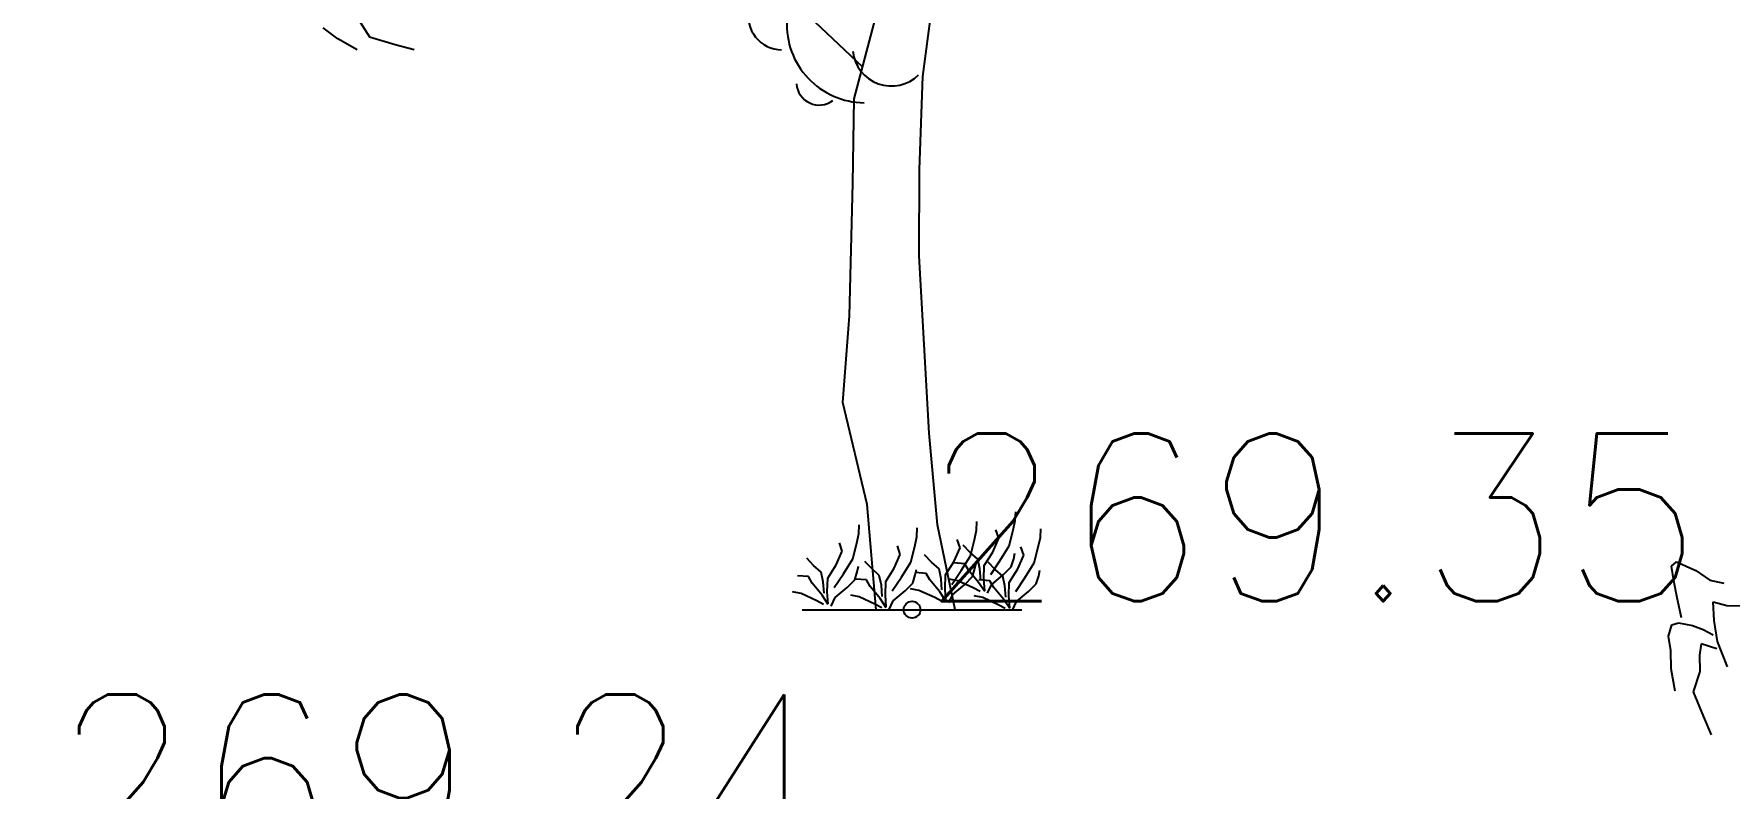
# Model space of a CAD drawing. Extents: x 524954 to 526204, y 9523489 to 9524010.
# Drawn here: x 525106.08 to 525116.19, y 9523681.44 to 9523685.94 of the extents above; entities that cross this region are included whole.
import ezdxf

# ---------------------------------------------------------------- set-up
doc = ezdxf.new("R2010")
doc.units = 0
doc.header["$PDMODE"] = 33
doc.header["$PDSIZE"] = 0.1
doc.linetypes.add('ACAD_ISO12W100', pattern=[21, 12, -3, 0, -3, 0, -3])
for name, color, linetype in [('Arbre', 34, 'ACAD_ISO12W100'), ('TopoAlt', 3, 'Continuous'), ('TOPOJIS', 7, 'Continuous')]:
    doc.layers.add(name, color=color, linetype=linetype)
doc.styles.add('Simplex 1.0', font='Simplex.shx', dxfattribs={"width": 0.99, "height": 1})

# ---------------------------------------------------------------- blocks, each defined once
blk = doc.blocks.new('TCPOINT M')
at = {"color": 0}
blk.add_point((0, 0), dxfattribs=at)
at = {"layer": 'TopoAlt', "style": 'Simplex 1.0', "width": 0.99}
blk.add_attdef('ALT', (0.15, 0.15), '', height=1, dxfattribs=at)
blk = doc.blocks.new('v088')
at = {"linetype": 'Continuous'}
for p, q in [((-3.568, 6.377), (-3.539, 6.402)), ((-3.555, 6.29), (-3.568, 6.377)), ((-3.539, 6.402), (-3.423, 6.351)), ((-3.535, 6.188), (-3.555, 6.29)), ((-3.423, 6.351), (-3.34, 6.294)), ((-3.34, 6.294), (-3.258, 6.275)), ((-3.51, 6.069), (-3.535, 6.188)), ((-3.32, 6.164), (-3.24, 6.142)), ((-3.314, 6.053), (-3.32, 6.164)), ((-3.24, 6.142), (-3.121, 6.14)), ((-3.586, 5.96), (-3.566, 6.026)), ((-3.566, 6.026), (-3.528, 6.038)), ((-3.528, 6.038), (-3.444, 6.022)), ((-3.444, 6.022), (-3.38, 5.999)), ((-3.38, 5.999), (-3.32, 5.968)), ((-3.294, 5.928), (-3.314, 6.053)), ((-3.573, 5.874), (-3.586, 5.96)), ((-3.57, 5.765), (-3.573, 5.874)), ((-3.392, 5.914), (-3.403, 5.846)), ((-3.298, 5.884), (-3.392, 5.914)), ((-3.235, 5.777), (-3.294, 5.928)), ((-3.547, 5.632), (-3.57, 5.765)), ((-3.403, 5.846), (-3.4, 5.748)), ((-3.4, 5.748), (-3.44, 5.627)), ((-3.44, 5.627), (-3.379, 5.479)), ((-3.379, 5.479), (-3.332, 5.372)), ((-0.294, 3.234), (-0.685, 3.605)), ((0.064, 3.179), (0.118, 3.584)), ((-3.423, 3.403), (-3.509, 3.469)), ((-3.303, 3.524), (-3.234, 3.416)), ((-0.344, 3.046), (-0.217, 3.527)), ((-3.306, 3.337), (-3.423, 3.403)), ((-3.234, 3.416), (-3.081, 3.37)), ((-3.081, 3.37), (-2.968, 3.339)), ((0.045, 2.625), (0.064, 3.179)), ((-0.352, 2.542), (-0.344, 3.046)), ((-0.373, 1.752), (-0.352, 2.542)), ((0.043, 2.109), (0.045, 2.625)), ((0.102, 1.053), (0.043, 2.109)), ((-0.412, 1.235), (-0.373, 1.752)), ((-0.268, 0.628), (-0.412, 1.235)), ((0.151, 0.506), (0.102, 1.053)), ((-0.213, 0), (-0.268, 0.628)), ((-0.317, 0.454), (-0.315, 0.507)), ((0.256, 0), (0.151, 0.506)), ((0.385, 0.474), (0.387, 0.526)), ((0.603, 0.474), (0.615, 0.531)), ((0.615, 0.531), (0.618, 0.584)), ((-0.329, 0.397), (-0.317, 0.454)), ((0.017, 0.377), (0.029, 0.435)), ((0.029, 0.435), (0.031, 0.488)), ((0.286, 0.368), (0.269, 0.418)), ((0.349, 0.322), (0.373, 0.416)), ((0.373, 0.416), (0.385, 0.474)), ((0.481, 0.344), (0.517, 0.426)), ((0.517, 0.426), (0.5, 0.476)), ((0.579, 0.38), (0.603, 0.474)), ((0.752, 0.373), (0.765, 0.43)), ((0.765, 0.43), (0.767, 0.483)), ((-0.587, 0.264), (-0.627, 0.308)), ((-0.452, 0.267), (-0.416, 0.349)), ((-0.416, 0.349), (-0.433, 0.399)), ((-0.353, 0.303), (-0.329, 0.397)), ((-0.106, 0.248), (-0.07, 0.329)), ((-0.07, 0.329), (-0.087, 0.38)), ((-0.007, 0.284), (0.017, 0.377)), ((0.115, 0.284), (0.075, 0.327)), ((0.25, 0.286), (0.286, 0.368)), ((0.293, 0.233), (0.349, 0.322)), ((0.346, 0.341), (0.305, 0.385)), ((0.392, 0.301), (0.346, 0.341)), ((0.43, 0.264), (0.481, 0.344)), ((0.524, 0.291), (0.579, 0.38)), ((0.606, 0.303), (0.613, 0.337)), ((0.63, 0.243), (0.666, 0.325)), ((0.666, 0.325), (0.649, 0.375)), ((0.728, 0.279), (0.752, 0.373)), ((-0.541, 0.224), (-0.587, 0.264)), ((-0.529, 0.166), (-0.541, 0.224)), ((-0.502, 0.188), (-0.452, 0.267)), ((-0.464, 0.132), (-0.409, 0.214)), ((-0.409, 0.214), (-0.353, 0.303)), ((-0.341, 0.178), (-0.327, 0.226)), ((-0.327, 0.226), (-0.32, 0.26)), ((-0.24, 0.245), (-0.281, 0.288)), ((-0.195, 0.204), (-0.24, 0.245)), ((-0.183, 0.147), (-0.195, 0.204)), ((-0.156, 0.168), (-0.106, 0.248)), ((-0.063, 0.195), (-0.007, 0.284)), ((0.005, 0.159), (0.019, 0.207)), ((0.019, 0.207), (0.026, 0.24)), ((0.084, 0.216), (0.019, 0.221)), ((0.106, 0.178), (0.084, 0.216)), ((0.161, 0.243), (0.115, 0.284)), ((0.173, 0.185), (0.161, 0.243)), ((0.197, 0.125), (0.2, 0.207)), ((0.2, 0.207), (0.25, 0.286)), ((0.238, 0.151), (0.293, 0.233)), ((0.315, 0.274), (0.25, 0.279)), ((0.337, 0.236), (0.315, 0.274)), ((0.397, 0.163), (0.337, 0.236)), ((0.361, 0.197), (0.375, 0.245)), ((0.375, 0.245), (0.382, 0.279)), ((0.404, 0.243), (0.392, 0.301)), ((0.409, 0.175), (0.404, 0.243)), ((0.428, 0.183), (0.43, 0.264)), ((0.495, 0.24), (0.454, 0.284)), ((0.469, 0.209), (0.524, 0.291)), ((0.474, 0.149), (0.546, 0.209)), ((0.541, 0.2), (0.495, 0.24)), ((0.546, 0.209), (0.591, 0.255)), ((0.579, 0.163), (0.63, 0.243)), ((0.591, 0.255), (0.606, 0.303)), ((0.673, 0.19), (0.728, 0.279)), ((0.755, 0.202), (0.762, 0.236)), ((-0.661, 0.096), (-0.712, 0.106)), ((-0.618, 0.197), (-0.683, 0.202)), ((-0.596, 0.159), (-0.618, 0.197)), ((-0.536, 0.087), (-0.596, 0.159)), ((-0.524, 0.099), (-0.529, 0.166)), ((-0.505, 0.106), (-0.502, 0.188)), ((-0.5, 0.036), (-0.505, 0.106)), ((-0.459, 0.072), (-0.387, 0.132)), ((-0.387, 0.132), (-0.341, 0.178)), ((-0.272, 0.178), (-0.337, 0.183)), ((-0.25, 0.139), (-0.272, 0.178)), ((-0.19, 0.067), (-0.25, 0.139)), ((-0.178, 0.079), (-0.183, 0.147)), ((-0.159, 0.087), (-0.156, 0.168)), ((-0.118, 0.113), (-0.063, 0.195)), ((-0.113, 0.053), (-0.041, 0.113)), ((-0.041, 0.113), (0.005, 0.159)), ((0.041, 0.115), (-0.01, 0.125)), ((0.135, 0.072), (0.041, 0.115)), ((0.166, 0.106), (0.106, 0.178)), ((0.202, 0.05), (0.166, 0.106)), ((0.178, 0.118), (0.173, 0.185)), ((0.202, 0.055), (0.197, 0.125)), ((0.272, 0.173), (0.221, 0.183)), ((0.243, 0.091), (0.315, 0.151)), ((0.365, 0.13), (0.272, 0.173)), ((0.315, 0.151), (0.361, 0.197)), ((0.406, 0.108), (0.365, 0.13)), ((0.433, 0.108), (0.397, 0.163)), ((0.464, 0.173), (0.399, 0.178)), ((0.433, 0.113), (0.428, 0.183)), ((0.45, 0.099), (0.474, 0.149)), ((0.486, 0.135), (0.464, 0.173)), ((0.546, 0.063), (0.486, 0.135)), ((0.553, 0.142), (0.541, 0.2)), ((0.558, 0.075), (0.553, 0.142)), ((0.577, 0.082), (0.579, 0.163)), ((0.618, 0.108), (0.673, 0.19)), ((0.623, 0.048), (0.695, 0.108)), ((0.695, 0.108), (0.74, 0.154)), ((0.74, 0.154), (0.755, 0.202)), ((-0.567, 0.053), (-0.661, 0.096)), ((-0.654, 0), (0.654, 0)), ((-0.527, 0.031), (-0.567, 0.053)), ((-0.5, 0.031), (-0.536, 0.087)), ((-0.483, 0.022), (-0.459, 0.072)), ((-0.315, 0.077), (-0.365, 0.087)), ((-0.221, 0.034), (-0.315, 0.077)), ((-0.18, 0.012), (-0.221, 0.034)), ((-0.154, 0.012), (-0.19, 0.067)), ((-0.154, 0.017), (-0.159, 0.087)), ((-0.137, 0.002), (-0.113, 0.053)), ((0.175, 0.05), (0.135, 0.072)), ((0.219, 0.041), (0.243, 0.091)), ((0.421, 0.072), (0.37, 0.082)), ((0.514, 0.029), (0.421, 0.072)), ((0.555, 0.007), (0.514, 0.029)), ((0.582, 0.007), (0.546, 0.063)), ((0.582, 0.012), (0.577, 0.082)), ((0.599, -0.002), (0.623, 0.048))]:
    blk.add_line(p, q, dxfattribs=at)
for centre, major_axis, start_param, end_param in [((-0.772, 3.542), (-0.145, 0.145), 0.590553, 2.325666), ((-0.28, 3.489), (0.33, 0.33), 2.307735, 3.914618), ((-0.123, 3.354), (0.164, 0.164), 2.463212, 4.701636), ((-0.553, 3.145), (0.0964, 0.0964), 2.435534, 4.557933)]:
    blk.add_ellipse(centre, major_axis=major_axis, ratio=1, start_param=start_param, end_param=end_param, dxfattribs=at)

msp = doc.modelspace()

# ---------------------------------------------------------------- block references
at = {"layer": 'Arbre'}
for p in [(525111.317, 9523682.504), (525119.412, 9523676.387)]:
    msp.add_blockref('v088', p, dxfattribs=at)
at = {"layer": 'TOPOJIS'}
ref = msp.add_blockref('TCPOINT M', (525111.317, 9523682.504, 269.35), dxfattribs=at)
ref.add_attrib('ALT', '269.35', (525111.367, 9523682.554, 269.35), dxfattribs={"layer": 'TopoAlt', "height": 1, "style": 'Simplex 1.0', "width": 0.99})
ref = msp.add_blockref('TCPOINT M', (525106.134, 9523680.949, 269.24), dxfattribs=at)
ref.add_attrib('ALT', '269.24', (525106.184, 9523680.999, 269.24), dxfattribs={"layer": 'TopoAlt', "height": 1, "style": 'Simplex 1.0', "width": 0.99})

doc.saveas('drawing.dxf')
